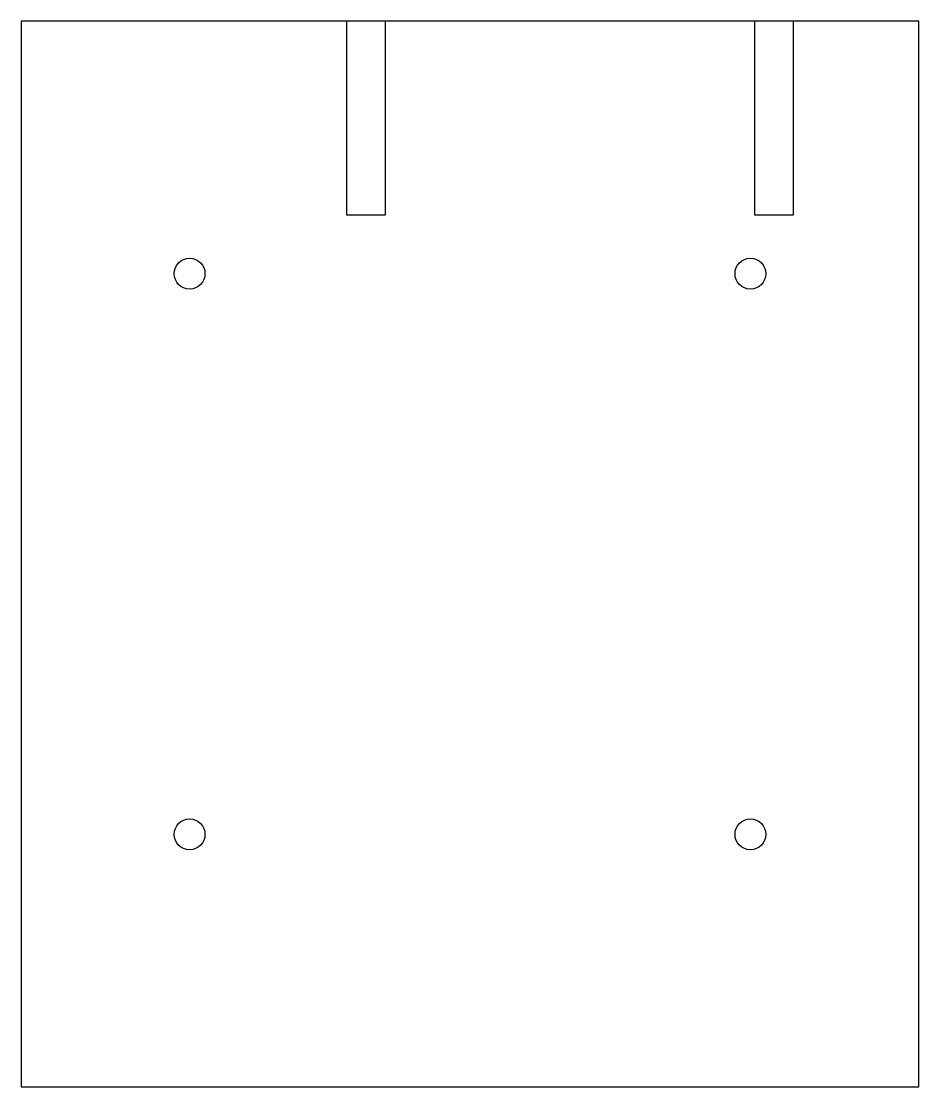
# Model space of a CAD drawing. Header units: millimetres. Extents: x -80 to 80, y -95 to 95.
import ezdxf

# ---------------------------------------------------------------- set-up
doc = ezdxf.new("R2010")
doc.units = ezdxf.units.MM

msp = doc.modelspace()

# ---------------------------------------------------------------- linework, layer by layer
at = {"layer": 'CUT'}
for points in [[(-80, -95), (80, -95), (80, 95), (-80, 95)], [(-22, 60.5), (-15.05, 60.5), (-15.05, 95), (-22, 95)], [(50.7, 60.5), (57.65, 60.5), (57.65, 95), (50.7, 95)]]:
    msp.add_lwpolyline(points, close=True, dxfattribs=at)
at = {"layer": 'DRILL'}
for centre in [(-50, 50), (50, 50), (-50, -50), (50, -50)]:
    msp.add_circle(centre, 2.75, dxfattribs=at)

doc.saveas('drawing.dxf')
